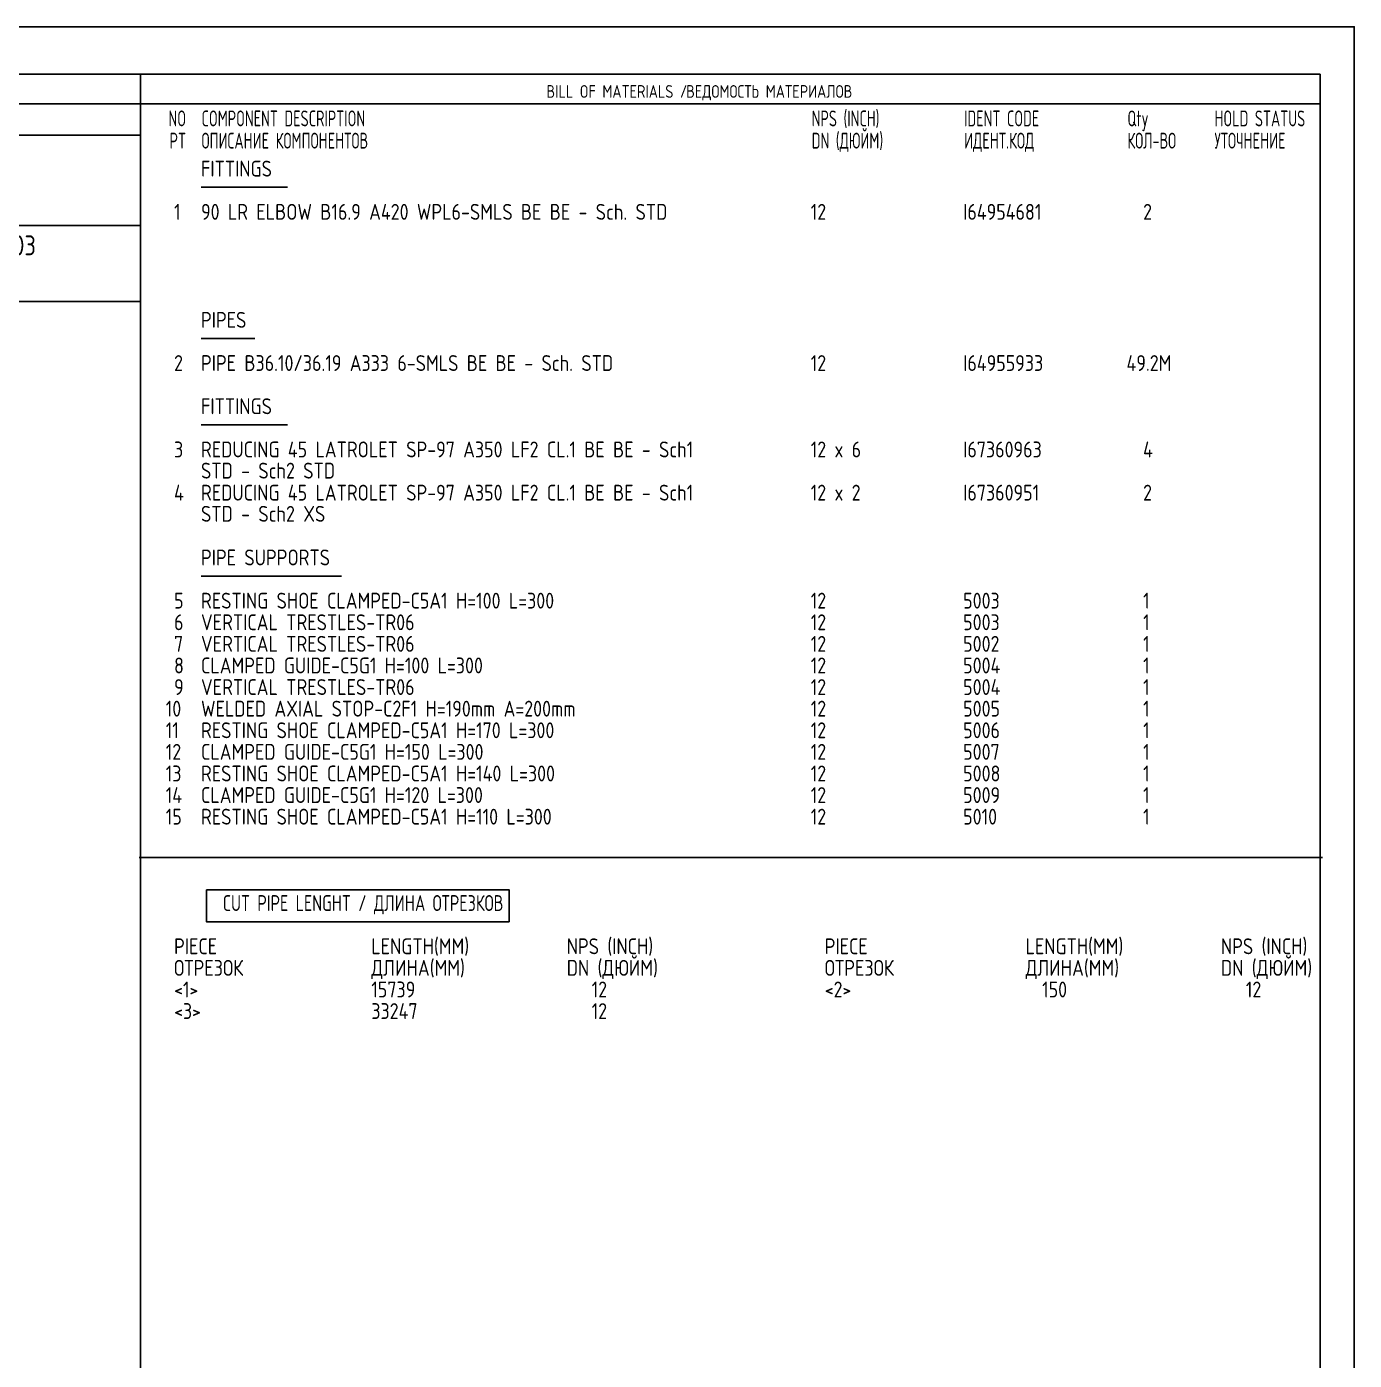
# Model space of a CAD drawing. Extents: x 0 to 594, y 0 to 420.
# Drawn here: x 385 to 594, y 210 to 420 of the extents above; entities that cross this region are included whole.
import ezdxf
from ezdxf.enums import TextEntityAlignment as Align

# ---------------------------------------------------------------- set-up
doc = ezdxf.new("R2010")
doc.units = 0
doc.header["$MEASUREMENT"] = 0
doc.linetypes.add('BORDER_2012_SLN$0$8001.Solid', pattern=[0])
for name, color, linetype in [('BORDER_2012_SLN$0$2', 7, 'Continuous'), ('BORDER_2012_SLN$0$GT_1', 7, 'Continuous'), ('GT_1', 7, 'Continuous')]:
    doc.layers.add(name, color=color, linetype=linetype)
for name, color, linetype, lineweight in [('BORDER_2012_SLN$0$BG_Level_1', 7, 'BORDER_2012_SLN$0$8001.Solid', 25), ('BORDER_2012_SLN$0$Level_1', 7, 'BORDER_2012_SLN$0$8001.Solid', 25), ('BORDER_2012_SLN$0$Level_18', 7, 'BORDER_2012_SLN$0$8001.Solid', 25)]:
    doc.layers.add(name, color=color, linetype=linetype, lineweight=lineweight)
doc.styles.add('BORDER_2012_SLN$0$GOST type A', font='GOST type A')
doc.styles.add('BORDER_2012_SLN$0$HTX1', font='')
doc.styles.add('HTX1', font='')
doc.styles.get('BORDER_2012_SLN$0$HTX1').set_extended_font_data('GOST type A')
doc.styles.get('HTX1').set_extended_font_data('GOST type A')

# ---------------------------------------------------------------- blocks, each defined once
blk = doc.blocks.new('BORDER_2012_SLN')
at = {"layer": 'BORDER_2012_SLN$0$2'}
blk.add_line((162.42, 407.85), (588.6, 407.85), dxfattribs=at)
at = {"layer": 'BORDER_2012_SLN$0$Level_1', "color": 7, "lineweight": -3}
for p, q in [((588.6, 412.5), (25.4, 412.5)), ((402.9, 7.5), (402.9, 412.5)), ((588.6, 412.5), (588.6, 7.5)), ((402.75, 402.9), (188.39, 402.9)), ((402.9, 388.7), (162.37, 388.68)), ((402.9, 376.7), (25.4, 376.7))]:
    blk.add_line(p, q, dxfattribs=at)
at = {"layer": 'BORDER_2012_SLN$0$Level_18', "color": 7, "lineweight": -3, "flags": 128}
blk.add_lwpolyline([(0, 0), (0, 420), (594, 420), (594, 0)], close=True, dxfattribs=at)
at = {"layer": 'BORDER_2012_SLN$0$BG_Level_1', "color": 7, "style": 'BORDER_2012_SLN$0$GOST type A'}
for s, p in [('BILL OF MATERIALS / ', (466.8, 408.8)), ('ВЕДОМОСТЬ МАТЕРИАЛОВ', (488.8, 408.8))]:
    blk.add_text(s, height=2, dxfattribs=at).set_placement(p)
at = {"layer": 'BORDER_2012_SLN$0$GT_1', "style": 'BORDER_2012_SLN$0$HTX1', "width": 0.8}
for s, p in [('NO', (410.06, 404.3)), ('PT', (410.06, 400.8))]:
    blk.add_text(s, height=2.5, dxfattribs=at).set_placement(p, align=Align.RIGHT)
for s, p in [('COMPONENT DESCRIPTION', (412.5, 404.3)), ('NPS (INCH)', (508.56, 404.3)), ('IDENT CODE', (532.56, 404.3)), ('Qty', (558.27, 404.3)), ('HOLD STATUS', (571.99, 404.3)), ('ОПИСАНИЕ КОМПОНЕНТОВ', (412.5, 400.8)), ('DN (ДЮЙМ)', (508.56, 400.8)), ('ИДЕНТ.КОД', (532.56, 400.8)), ('КОЛ-ВО', (558.27, 400.8)), ('УТОЧНЕНИЕ', (571.99, 400.8))]:
    blk.add_text(s, height=2.5, dxfattribs=at).set_placement(p)

msp = doc.modelspace()

# ---------------------------------------------------------------- linework, layer by layer
at = {"layer": 'GT_1', "flags": 128}
for points in [[(0, 0), (594, 0), (594, 420), (0, 420), (0, 0)], [(426.014, 394.704), (412.414, 394.704)], [(420.914, 370.895), (412.414, 370.895)], [(426.014, 357.289), (412.414, 357.289)], [(434.514, 333.48), (412.414, 333.48)], [(402.7, 289.151), (589, 289.151)], [(413.271, 284.105), (460.914, 284.105), (460.914, 279.058), (413.271, 279.058), (413.271, 284.105)]]:
    msp.add_lwpolyline(points, dxfattribs=at)

# ---------------------------------------------------------------- block references
at = {"linetype": 'Continuous'}
msp.add_blockref('BORDER_2012_SLN', (0, 0), dxfattribs=at)

# ---------------------------------------------------------------- texts
at = {"layer": 'GT_1', "style": 'HTX1'}
for s, height, width, p in [('FITTINGS', 2.5, 1.02, (412.414, 396.395)), ('  1', 2.5, 1.02, (405.557, 389.592)), ('90 LR ELBOW B16.9 A420 WPL6-SMLS BE BE - Sch. STD', 2.5, 1.02, (412.414, 389.592)), ('12', 2.5, 1.02, (508.414, 389.592)), ('I64954681', 2.5, 1.02, (532.414, 389.592)), ('  2', 2.5, 1.02, (558.129, 389.592)), ('SLN-2725-8770-25-F-3103', 3.125, 1.02, (345, 384)), ('PIPES', 2.5, 1.02, (412.414, 372.585)), ('  2', 2.5, 1.02, (405.557, 365.782)), ('PIPE B36.10/36.19 A333 6-SMLS BE BE - Sch. STD', 2.5, 1.02, (412.414, 365.782)), ('12', 2.5, 1.02, (508.414, 365.782)), ('I64955933', 2.5, 1.02, (532.414, 365.782)), ('49.2M', 2.5, 1.02, (558.129, 365.782)), ('FITTINGS', 2.5, 1.02, (412.414, 358.98)), ('  3', 2.5, 1.02, (405.557, 352.177)), ('REDUCING 45 LATROLET SP-97 A350 LF2 CL.1 BE BE - Sch1', 2.5, 1.02, (412.414, 352.177)), ('12 x 6', 2.5, 1.02, (508.414, 352.177)), ('I67360963', 2.5, 1.02, (532.414, 352.177)), ('  4', 2.5, 1.02, (558.129, 352.177)), ('STD - Sch2 STD', 2.5, 1.02, (412.414, 348.844)), ('  4', 2.5, 1.02, (405.557, 345.374)), ('REDUCING 45 LATROLET SP-97 A350 LF2 CL.1 BE BE - Sch1', 2.5, 1.02, (412.414, 345.374)), ('12 x 2', 2.5, 1.02, (508.414, 345.374)), ('I67360951', 2.5, 1.02, (532.414, 345.374)), ('  2', 2.5, 1.02, (558.129, 345.374)), ('STD - Sch2 XS', 2.5, 1.02, (412.414, 342.041)), ('PIPE SUPPORTS', 2.5, 1.02, (412.414, 335.17)), ('  5', 2.5, 1.02, (405.557, 328.367)), ('RESTING SHOE CLAMPED-C5A1 H=100 L=300', 2.5, 1.02, (412.414, 328.367)), ('12', 2.5, 1.02, (508.414, 328.367)), ('5003', 2.5, 1.02, (532.414, 328.367)), ('  1', 2.5, 1.02, (558.129, 328.367)), ('  6', 2.5, 1.02, (405.557, 324.966)), ('VERTICAL TRESTLES-TR06', 2.5, 1.02, (412.414, 324.966)), ('12', 2.5, 1.02, (508.414, 324.966)), ('5003', 2.5, 1.02, (532.414, 324.966)), ('  1', 2.5, 1.02, (558.129, 324.966)), ('  7', 2.5, 1.02, (405.557, 321.565)), ('VERTICAL TRESTLES-TR06', 2.5, 1.02, (412.414, 321.565)), ('12', 2.5, 1.02, (508.414, 321.565)), ('5002', 2.5, 1.02, (532.414, 321.565)), ('  1', 2.5, 1.02, (558.129, 321.565)), ('  8', 2.5, 1.02, (405.557, 318.163)), ('CLAMPED GUIDE-C5G1 H=100 L=300', 2.5, 1.02, (412.414, 318.163)), ('12', 2.5, 1.02, (508.414, 318.163)), ('5004', 2.5, 1.02, (532.414, 318.163)), ('  1', 2.5, 1.02, (558.129, 318.163)), ('  9', 2.5, 1.02, (405.557, 314.762)), ('VERTICAL TRESTLES-TR06', 2.5, 1.02, (412.414, 314.762)), ('12', 2.5, 1.02, (508.414, 314.762)), ('5004', 2.5, 1.02, (532.414, 314.762)), ('  1', 2.5, 1.02, (558.129, 314.762)), (' 10', 2.5, 1.02, (405.557, 311.361)), ('WELDED AXIAL STOP-C2F1 H=190mm A=200mm', 2.5, 1.02, (412.414, 311.361)), ('12', 2.5, 1.02, (508.414, 311.361)), ('5005', 2.5, 1.02, (532.414, 311.361)), ('  1', 2.5, 1.02, (558.129, 311.361)), (' 11', 2.5, 1.02, (405.557, 307.959)), ('RESTING SHOE CLAMPED-C5A1 H=170 L=300', 2.5, 1.02, (412.414, 307.959)), ('12', 2.5, 1.02, (508.414, 307.959)), ('5006', 2.5, 1.02, (532.414, 307.959)), ('  1', 2.5, 1.02, (558.129, 307.959)), (' 12', 2.5, 1.02, (405.557, 304.558)), ('CLAMPED GUIDE-C5G1 H=150 L=300', 2.5, 1.02, (412.414, 304.558)), ('12', 2.5, 1.02, (508.414, 304.558)), ('5007', 2.5, 1.02, (532.414, 304.558)), ('  1', 2.5, 1.02, (558.129, 304.558)), (' 13', 2.5, 1.02, (405.557, 301.156)), ('RESTING SHOE CLAMPED-C5A1 H=140 L=300', 2.5, 1.02, (412.414, 301.156)), ('12', 2.5, 1.02, (508.414, 301.156)), ('5008', 2.5, 1.02, (532.414, 301.156)), ('  1', 2.5, 1.02, (558.129, 301.156)), (' 14', 2.5, 1.02, (405.557, 297.755)), ('CLAMPED GUIDE-C5G1 H=120 L=300', 2.5, 1.02, (412.414, 297.755)), ('12', 2.5, 1.02, (508.414, 297.755)), ('5009', 2.5, 1.02, (532.414, 297.755)), ('  1', 2.5, 1.02, (558.129, 297.755)), (' 15', 2.5, 1.02, (405.557, 294.354)), ('RESTING SHOE CLAMPED-C5A1 H=110 L=300', 2.5, 1.02, (412.414, 294.354)), ('12', 2.5, 1.02, (508.414, 294.354)), ('5010', 2.5, 1.02, (532.414, 294.354)), ('  1', 2.5, 1.02, (558.129, 294.354)), ('CUT PIPE LENGHT / ДЛИНА ОТРЕЗКОВ', 2.5, 0.9, (415.843, 280.748)), ('  PIECE', 2.5, 1.02, (405.557, 273.946)), ('    LENGTH(MM)', 2.5, 1.02, (434, 273.946)), ('NPS (INCH)', 2.5, 1.02, (470, 273.946)), ('  PIECE', 2.5, 1.02, (508, 273.946)), ('    LENGTH(MM)', 2.5, 1.02, (537, 273.946)), ('NPS (INCH)', 2.5, 1.02, (573, 273.946)), ('  ОТРЕЗОК', 2.5, 1.02, (405.557, 270.544)), ('    ДЛИНА(MM)', 2.5, 1.02, (434, 270.544)), ('DN (ДЮЙМ)', 2.5, 1.02, (470, 270.544)), ('  ОТРЕЗОК', 2.5, 1.02, (508, 270.544)), ('    ДЛИНА(MM)', 2.5, 1.02, (537, 270.544)), ('DN (ДЮЙМ)', 2.5, 1.02, (573, 270.544)), ('  <1>', 2.5, 1.02, (405.557, 267.143)), ('    15739', 2.5, 1.02, (434, 267.143)), ('   12', 2.5, 1.02, (470, 267.143)), ('  <2>', 2.5, 1.02, (508, 267.143)), ('      150', 2.5, 1.02, (537, 267.143)), ('   12', 2.5, 1.02, (573, 267.143)), ('  <3>', 2.5, 1.02, (405.557, 263.741)), ('    33247', 2.5, 1.02, (434, 263.741)), ('   12', 2.5, 1.02, (470, 263.741))]:
    msp.add_text(s, height=height, dxfattribs=dict(at, width=width)).set_placement(p)

doc.saveas('drawing.dxf')
